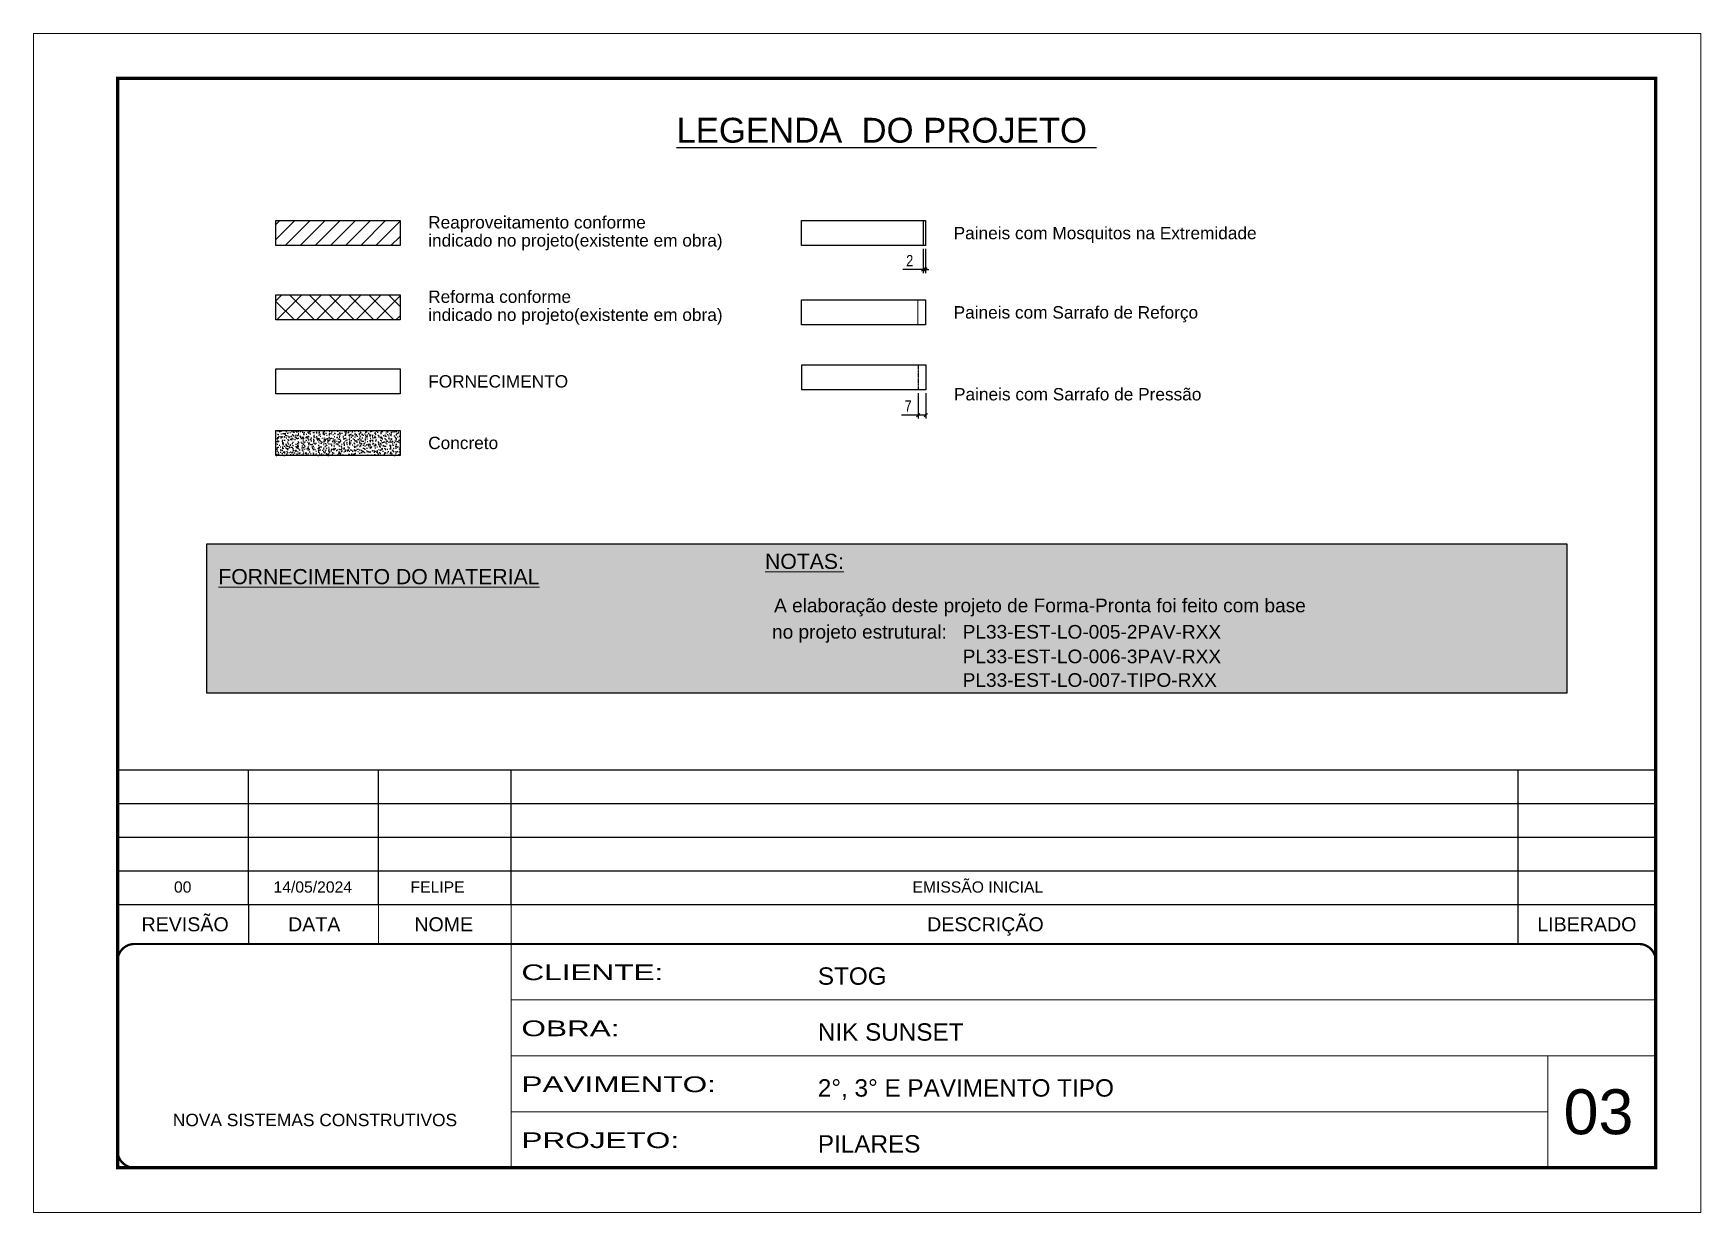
# Model space of a CAD drawing. Extents: x 808 to 7089, y -98 to 17032.
# Drawn here: x 3992 to 5477, y 15982 to 17032 of the extents above; entities that cross this region are included whole.
import ezdxf
from ezdxf.enums import TextEntityAlignment as Align

# ---------------------------------------------------------------- set-up
doc = ezdxf.new("R2010")
doc.units = 0
for name, pattern in [('CONTINUO', [0]), ('DASHED', [0.75, 0.5, -0.25]), ('HIDDEN', [0.375, 0.25, -0.125])]:
    doc.linetypes.add(name, pattern=pattern)
for name, color, linetype, lineweight in [('CARIMBO', 255, 'Continuous', 9), ('Folhas', 255, 'Continuous', 9), ('Hachura', 251, 'Continuous', 9), ('SARRAFO DE PRESSAO', 251, 'DASHED', 9)]:
    doc.layers.add(name, color=color, linetype=linetype, lineweight=lineweight)
for name, color, linetype in [('COTA', 241, 'Continuous'), ('cotas', 4, 'Continuous'), ('Painéis', 200, 'Continuous'), ('SARR_2.2x7', 40, 'Continuous')]:
    doc.layers.add(name, color=color, linetype=linetype)
doc.layers.add('Demarcação 2', color=7, linetype='Continuous', lineweight=9, true_color=0xe0e0e0)
doc.styles.add('ARIAL', font='arial.ttf')
doc.styles.add('COTA TECNICA-50', font='techl___.ttf', dxfattribs={"height": 10})
doc.styles.add('Tecnologia', font='')
doc.styles.get('Tecnologia').set_extended_font_data('Forgotten Futurist')
doc.dimstyles.new('COTA PAINEL-50', dxfattribs={"dimtxt": 10, "dimasz": 3, "dimexe": 3, "dimexo": 3, "dimgap": 3, "dimtad": 1, "dimdec": 1, "dimzin": 12, "dimdsep": 46, "dimtxsty": 'COTA TECNICA-50', "dimblk1": 'OBLIQUE', "dimblk2": 'OBLIQUE', "dimsah": 1, "dimcen": 0.9, "dimclrd": 4, "dimclre": 4, "dimclrt": 240, "dimadec": 1, "dimazin": 3, "dimtfac": 1, "dimtdec": 1, "dimtmove": 0, "dimatfit": 3, "dimfxl": 1, "dimtolj": 1, "dimtzin": 12, "dimarcsym": 0})

# ---------------------------------------------------------------- blocks, each defined once
blk = doc.blocks.new('_Oblique')
at = {"color": 0, "linetype": 'ByBlock', "lineweight": -2}
blk.add_line((-0.5, -0.5), (0.5, 0.5), dxfattribs=at)
blk = doc.blocks.new('*D1493')
at = {"layer": 'cotas', "color": 4, "lineweight": -2, "transparency": 16777216}
for p, q in [((4784.3, 16840.6), (4784.3, 16819.1)), ((4786.3, 16840.6), (4786.3, 16819.1)), ((4784.3, 16822.1), (4766.2, 16822.1)), ((4786.3, 16822.1), (4784.3, 16822.1)), ((4786.3, 16822.1), (4789.3, 16822.1))]:
    blk.add_line(p, q, dxfattribs=at)
at = {"layer": 'Defpoints', "color": 0, "transparency": 16777216}
for p in [(4784.3, 16843.6), (4786.3, 16843.6), (4784.3, 16822.1)]:
    blk.add_point(p, dxfattribs=at)
at = {"layer": 'cotas', "color": 4, "lineweight": -2, "transparency": 16777216, "xscale": 3, "yscale": 3, "zscale": 3}
blk.add_blockref('_Oblique', (4784.3, 16822.1), dxfattribs=at)
at = {"layer": 'cotas', "color": 4, "lineweight": -2, "transparency": 16777216, "xscale": 3, "yscale": 3, "zscale": 3, "rotation": 180}
blk.add_blockref('_Oblique', (4786.3, 16822.1), dxfattribs=at)
at = {"layer": 'cotas', "color": 240, "transparency": 16777216, "insert": (4772.2, 16830.1), "char_height": 10, "attachment_point": 5, "style": 'COTA TECNICA-50'}
blk.add_mtext('\\A1;2', dxfattribs=at)
blk = doc.blocks.new('*D1494')
at = {"layer": 'cotas', "color": 4, "lineweight": -2, "transparency": 16777216}
for p, q in [((4779.7, 16712.1), (4779.7, 16689.6)), ((4786.7, 16712.1), (4786.7, 16689.6)), ((4779.7, 16692.6), (4764.9, 16692.6)), ((4786.7, 16692.6), (4779.7, 16692.6))]:
    blk.add_line(p, q, dxfattribs=at)
at = {"layer": 'Defpoints', "color": 0, "transparency": 16777216}
for p in [(4779.7, 16715.1), (4786.7, 16715.1), (4779.7, 16692.6)]:
    blk.add_point(p, dxfattribs=at)
at = {"layer": 'cotas', "color": 4, "lineweight": -2, "transparency": 16777216, "xscale": 3, "yscale": 3, "zscale": 3, "rotation": 180}
blk.add_blockref('_Oblique', (4779.7, 16692.6), dxfattribs=at)
at = {"layer": 'cotas', "color": 4, "lineweight": -2, "transparency": 16777216, "xscale": 3, "yscale": 3, "zscale": 3}
blk.add_blockref('_Oblique', (4786.7, 16692.6), dxfattribs=at)
at = {"layer": 'cotas', "color": 240, "transparency": 16777216, "insert": (4770.8, 16700.7), "char_height": 10, "attachment_point": 5, "style": 'COTA TECNICA-50'}
blk.add_mtext('\\A1;7', dxfattribs=at)
blk = doc.blocks.new('9999999999')
at = {"color": 30, "linetype": 'CONTINUO'}
for p, q in [((98564.6, 34230.2), (98564.6, 34429.4)), ((98564.6, 34379.6), (99584, 34379.6)), ((98564.6, 34329.8), (99488, 34329.8)), ((99584, 34329.8), (99488, 34329.8)), ((99488, 34329.8), (99488, 34230.2)), ((98564.6, 34280), (99488, 34280))]:
    blk.add_line(p, q, dxfattribs=at)
at = {"color": 30, "linetype": 'CONTINUO', "const_width": 2}
blk.add_lwpolyline([(99584, 34230.2), (99584, 34414.4, 0.414214), (99569, 34429.4), (98229, 34429.4, 0.414214), (98214, 34414.4), (98214, 34245.2, 0.414214), (98229, 34230.2), (99584, 34230.2)], format="xyb", dxfattribs=at)
at = {"layer": 'Folhas'}
blk.add_lwpolyline([(98139, 34190.2), (99624, 34190.2), (99624, 35240.2), (98139, 35240.2)], close=True, dxfattribs=at)
at = {"layer": 'Folhas', "color": 30, "const_width": 3}
blk.add_lwpolyline([(98214, 34230.2), (99584, 34230.2), (99584, 35200.2), (98214, 35200.2)], close=True, dxfattribs=at)
at = {"color": 7, "linetype": 'Continuous', "ltscale": 5, "style": 'ARIAL'}
for s, height, p in [('STOG', 15.48, (98837.7, 34393.1)), ('NIK SUNSET', 15.48, (98837.7, 34343.3)), ('2°, 3° E PAVIMENTO TIPO', 15.483, (98837.7, 34293.5)), ('NOVA SISTEMAS CONSTRUTIVOS', 11.059, (98263.2, 34267.2)), ('PILARES', 15.48, (98837.7, 34243.7))]:
    blk.add_text(s, height=height, dxfattribs=at).set_placement(p)
at = {"layer": 'Folhas', "color": 7, "style": 'Tecnologia', "width": 1.5}
for s, p in [('CLIENTE:', (98573.7, 34397.2)), ('OBRA:', (98573.7, 34347.3)), ('PAVIMENTO:', (98573.7, 34297.5)), ('PROJETO:', (98573.7, 34247.7))]:
    blk.add_text(s, height=14, dxfattribs=at).set_placement(p)

msp = doc.modelspace()

# ---------------------------------------------------------------- hatches: boundary and pattern name
at = {"layer": 'COTA', "linetype": 'ByBlock'}
h = msp.add_hatch(dxfattribs=at)
h.set_pattern_fill('AR-CONC', color=256, scale=0.9, style=0)
h.set_pattern_definition([(50, (-94147.311, -18207.725), (6.45534164, -0.56476921), [0.675, -7.425]), (355, (-94147.311, -18207.725), (-1.248762, 6.7697292), [0.54, -5.94]), (100.4514445, (-94146.773, -18207.772), (5.20657962, 6.20495992), [0.57366173, -6.310279]), (46.1842, (-94147.311, -18205.925), (9.605172, -1.4896735), [1.0125, -11.1375]), (96.635635, (-94146.511, -18206.049), (8.4119575, 8.7670674), [0.8604931, -9.4654238]), (351.184164, (-94147.311, -18205.925), (8.4119575, 8.7670674), [0.81, -8.91]), (21, (-94146.411, -18206.375), (5.37216347, -3.62357002), [0.675, -7.425]), (326, (-94146.411, -18206.375), (2.189838, 6.5263504), [0.54, -5.94]), (71.451445, (-94145.9634, -18206.677), (7.5620014, 2.90278038), [0.5736617, -6.310279]), (37.5, (-94147.311, -18207.725), (0.1094387, 2.996044684), [0, -5.868, 0, -6.03, 0, -5.9625]), (7.5, (-94147.311, -18207.725), (2.36762584, 3.54970541), [0, -3.438, 0, -5.733, 0, -2.2725]), (327.5, (-94149.318, -18207.725), (4.804401926, -0.202993846), [0, -2.25, 0, -7.02, 0, -9.315]), (317.5, (-94150.218, -18207.725), (5.24867552, 0.90094484), [0, -2.925, 0, -4.662, 0, -6.615])])
h.paths.add_polyline_path([(4318.34, 16656.71), (4318.34, 16678.96), (4207.77, 16678.96), (4207.77, 16656.71)])
at = {"layer": 'Demarcação 2'}
h = msp.add_hatch(color=8, dxfattribs=at)
h.set_gradient(color1=(112, 112, 112), one_color=1, tint=1, name='SPHERICAL')
h.paths.add_polyline_path([(4146.09, 16577.89), (5357.35, 16577.89), (5357.35, 16444.88), (4146.09, 16444.88)])
at = {"layer": 'Hachura', "linetype": 'ByBlock'}
h = msp.add_hatch(dxfattribs=at)
h.set_pattern_fill('ANSI31', color=256, scale=3)
h.set_pattern_definition([(45, (-128212.833, -18207.725), (-6.7351921, 6.7351921), [])])
h.paths.add_polyline_path([(4318.34, 16865.8), (4207.77, 16865.8), (4207.77, 16843.55), (4318.34, 16843.55)])
h = msp.add_hatch(dxfattribs=at)
h.set_pattern_fill('ANSI37', color=256, scale=100)
h.set_pattern_definition([(45, (-112942.361, -18207.725), (-8.8388348, 8.8388348), []), (135, (-112942.361, -18207.725), (-8.8388348, -8.8388348), [])])
h.paths.add_polyline_path([(4318.34, 16799.57), (4207.77, 16799.57), (4207.77, 16777.32), (4318.34, 16777.32)])

# ---------------------------------------------------------------- linework, layer by layer
at = {"color": 30}
for p, q in [((4066.67, 16376.72), (5436.67, 16376.72)), ((4183.43, 16256.72), (4183.43, 16376.72)), ((4299.09, 16256.72), (4299.09, 16376.72)), ((4417.25, 16256.72), (4417.25, 16376.72)), ((5314.01, 16256.72), (5314.01, 16376.72)), ((4066.67, 16346.72), (5436.67, 16346.72)), ((4066.67, 16316.72), (5436.67, 16316.72)), ((4066.67, 16286.72), (5436.67, 16286.72))]:
    msp.add_line(p, q, dxfattribs=at)
msp.add_lwpolyline([(4146.09, 16577.89), (5357.35, 16577.89), (5357.35, 16444.88), (4146.09, 16444.88)], close=True, dxfattribs=at)
at = {"color": 30, "const_width": 1}
for points in [[(4066.67, 16256.72), (5436.67, 16256.72)], [(4183.43, 16256.72), (4183.43, 16221.72)], [(4299.09, 16256.72), (4299.09, 16221.72)], [(4417.25, 16256.72), (4417.25, 16221.72)], [(5314.01, 16256.72), (5314.01, 16221.72)]]:
    msp.add_lwpolyline(points, dxfattribs=at)
at = {"layer": 'COTA', "linetype": 'ByBlock'}
msp.add_lwpolyline([(4207.77, 16678.96), (4318.34, 16678.96), (4318.34, 16656.71), (4207.77, 16656.71)], close=True, dxfattribs=at)
at = {"layer": 'Painéis'}
msp.add_line((4784.31, 16865.8), (4784.31, 16843.55), dxfattribs=at)
for points in [[(4207.77, 16865.8), (4318.34, 16865.8), (4318.34, 16843.55), (4207.77, 16843.55)], [(4675.74, 16865.8), (4786.31, 16865.8), (4786.31, 16843.55), (4675.74, 16843.55)], [(4207.77, 16799.57), (4318.34, 16799.57), (4318.34, 16777.32), (4207.77, 16777.32)], [(4675.74, 16795.2), (4786.31, 16795.2), (4786.31, 16772.95), (4675.74, 16772.95)], [(4676.1, 16737.37), (4786.67, 16737.37), (4786.67, 16715.12), (4676.1, 16715.12)], [(4207.77, 16733.76), (4318.34, 16733.76), (4318.34, 16711.51), (4207.77, 16711.51)]]:
    msp.add_lwpolyline(points, close=True, dxfattribs=at)
at = {"layer": 'SARR_2.2x7', "linetype": 'HIDDEN'}
msp.add_line((4779.67, 16737.37), (4779.67, 16715.12), dxfattribs=at)
at = {"layer": 'SARRAFO DE PRESSAO'}
for p, q in [((4779.31, 16795.2), (4782.81, 16795.2)), ((4779.31, 16795.2), (4779.31, 16772.95)), ((4786.31, 16795.2), (4782.81, 16795.2)), ((4786.31, 16795.2), (4786.31, 16772.95)), ((4779.31, 16772.95), (4782.81, 16772.95)), ((4786.31, 16772.95), (4782.81, 16772.95))]:
    msp.add_line(p, q, dxfattribs=at)

# ---------------------------------------------------------------- block references
at = {"layer": 'SARRAFO DE PRESSAO', "color": 6, "linetype": 'ByBlock'}
msp.add_blockref('9999999999', (-94147.31, -18207.72), dxfattribs=at)

# ---------------------------------------------------------------- texts
at = {"color": 0, "linetype": 'Continuous', "ltscale": 5, "style": 'ARIAL'}
msp.add_text('%%ULEGENDA  DO PROJETO ', height=22.1184, dxfattribs=at).set_placement((4751.58, 16935.16), align=Align.CENTER)
at = {"style": 'ARIAL'}
for s, p in [('REVISÃO', (4126.85, 16239.22)), ('DESCRIÇÃO', (4839.63, 16239.22)), ('DATA', (4241.83, 16239.22)), ('NOME', (4357.18, 16239.22)), ('LIBERADO', (5375.31, 16239.22))]:
    msp.add_text(s, height=12.5, dxfattribs=at).set_placement(p, align=Align.MIDDLE_CENTER)
at = {"layer": 'CARIMBO', "style": 'ARIAL'}
for s, p in [('Reaproveitamento conforme ', (4343.34, 16864.25)), ('Paineis com Mosquitos na Extremidade', (4811.31, 16854.68)), ('indicado no projeto(existente em obra)', (4343.34, 16848.16)), ('Reforma conforme ', (4343.34, 16798.02)), ('indicado no projeto(existente em obra)', (4343.34, 16781.93)), ('Paineis com Sarrafo de Reforço', (4811.31, 16784.08)), ('FORNECIMENTO', (4343.34, 16722.64)), ('Paineis com Sarrafo de Pressão', (4811.67, 16711.18)), ('Concreto', (4343.34, 16667.83))]:
    msp.add_text(s, height=11, dxfattribs=at).set_placement(p, align=Align.MIDDLE_LEFT)
at = {"layer": 'CARIMBO', "color": 5, "style": 'ARIAL'}
for s, height, p in [('%%UNOTAS:', 13.5, (4643.34, 16555.64)), ('%%UFORNECIMENTO DO MATERIAL', 13.5, (4156.44, 16542.02)), ('  A elaboração deste projeto de Forma-Pronta foi feito com base', 12.15, (4641.98, 16517.03)), ('  no projeto estrutural:', 12.15, (4640.16, 16493.55))]:
    msp.add_text(s, height=height, dxfattribs=at).set_placement(p)
at = {"layer": 'CARIMBO', "color": 1, "style": 'ARIAL'}
for s, p in [('PL33-EST-LO-005-2PAV-RXX', (4819.39, 16493.55)), ('PL33-EST-LO-006-3PAV-RXX', (4819.39, 16471.66)), ('PL33-EST-LO-007-TIPO-RXX', (4819.39, 16450.64))]:
    msp.add_text(s, height=12.15, dxfattribs=at).set_placement(p)
at = {"layer": 'CARIMBO', "style": 'ARIAL'}
for s, p in [('00', (4116.93, 16267.41)), ('14/05/2024', (4205.58, 16267.41)), ('FELIPE', (4327.62, 16267.41)), ('EMISSÃO INICIAL', (4774.67, 16267.41))]:
    msp.add_text(s, height=10, dxfattribs=at).set_placement(p)
at = {"layer": 'CARIMBO', "color": 7, "style": 'ARIAL'}
msp.add_text('03', height=40, dxfattribs=at).set_placement((5354.58, 16052.28))

# ---------------------------------------------------------------- dimensions: what is measured, and where the dimension line sits
at = {"layer": 'cotas'}
for base, p1, p2, picture, middle in [((4784.31, 16822.13), (4786.31, 16843.55), (4784.31, 16843.55), '*D1493', (4772.25, 16830.13)), ((4779.67, 16692.64), (4786.67, 16715.12), (4779.67, 16715.12), '*D1494', (4770.8, 16700.71))]:
    dim = msp.add_linear_dim(base=base, p1=p1, p2=p2, dimstyle='COTA PAINEL-50', dxfattribs=at)
    dim.commit()
    dim.dimension.update_dxf_attribs({"geometry": picture, "text_midpoint": middle})

doc.saveas('drawing.dxf')
